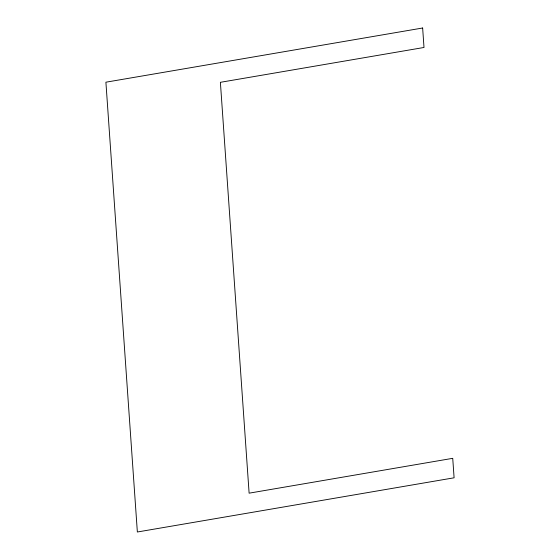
<?xml version="1.0" encoding="UTF-8"?>
<svg xmlns="http://www.w3.org/2000/svg" width="560" height="560" viewBox="0 0 560 560"><rect width="100%" height="100%" fill="white"/><g stroke="black" fill="none" stroke-linecap="round" stroke-linejoin="round"><path stroke-width="0.84" d="M422.646 28L105.903 82.201L137.354 532L454.097 477.799L452.732 458.325L249.116 493.171L220.388 82.313L424.004 47.474L422.646 28"/></g></svg>
